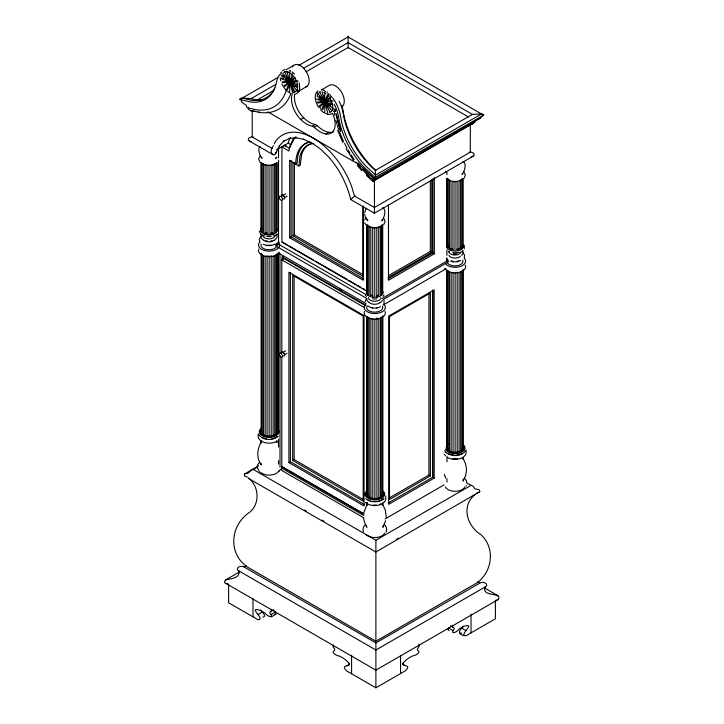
<?xml version="1.0" encoding="UTF-8"?>
<svg xmlns="http://www.w3.org/2000/svg" width="724" height="724" viewBox="0 0 724 724"><rect width="100%" height="100%" fill="white"/><g stroke="black" fill="none" stroke-linecap="round" stroke-linejoin="round"><path stroke-width="1.09" d="M276.885 440.717L276.921 441.921M282.269 76.898L282.324 75.269M324.986 101.505L324.949 102.193L333.628 108.98M386.272 517.506L385.349 510.185L382.598 504.329L382.869 505.533L382.607 503.741M275.935 152.158L274.839 154.746L272.993 154.665L249.318 140.999C245.997 138.8 250.947 136.076 253.273 137.044M382.028 219.734C380.163 224.594 388.716 211.073 382.661 207.58M382.616 503.135L382.67 502.537M362.941 206.385L362.941 276.26L292.939 235.852L292.939 162.592L298.831 165.995L300.053 155.977A40.825 23.575 60 0 1 313.501 143.497M261.056 464.699L260.812 463.622M366.588 526.565L366.498 525.868L366.824 527.289L364.371 521.95L363.448 517.506M327.438 94.835L324.859 102.111L332.741 105.125M348.697 664.505L349.366 663.365M371.729 178.584L373.394 180.104L373.014 181.407L366.416 175.48M383.177 526.04L382.896 527.289L383.222 525.868M463.432 479.795L463.188 480.872M364.706 212.702L365.937 208.856M261.156 234.911L261.156 237.934L263.382 240.232M277.066 236.721L276.785 237.934L274.559 240.232M258.26 433.857C256.187 443.26 270.921 445.151 276.83 441.215M277.066 253.355L277.066 431.54C275.464 438.183 260.794 437.803 261.464 430.346M257.391 466.374L257.798 464.618L259.599 462.165M365.068 301.7L366.353 298.922M384.01 303.836L384.01 300.261M382.797 315.773L382.797 493.949C381.195 500.601 366.525 500.221 367.186 492.763M363.656 513.216L367.249 503.759L366.842 505.533L367.05 502.537L367.213 503.117M464.301 248.757L464.301 245.436M464.256 257.59L464.582 255.463L463.107 252.423M463.052 269.527L463.052 447.713C461.441 454.355 446.78 453.975 447.441 446.527M463.152 481.044L463.469 479.623M364.697 219.834L366.018 217.806M385.684 520.601L383.123 526.565M286.686 89.423L289.338 82.4M331.827 101.686L325.284 102.265L325.266 101.514M289.763 81.36L292.351 74.572M297.03 90.328C299.437 84.038 294.804 75.468 288.668 72.165M298.94 91.134L299.7 88.654L299.247 82.853M317.365 95.695L317.872 93.885M334.036 111.387L334.76 109.089M485.107 586.965L375.892 650.016L238.893 570.928C236.078 570.059 237.472 566.63 239.97 566.584A6.073 4.959 0 0 1 243.318 566.602L375.892 642.912L480.682 582.639A6.073 4.959 0 0 1 484.03 582.621C486.528 582.666 487.922 586.096 485.107 586.965C481.17 597.436 502.818 591.888 498.347 599.436L375.892 670.143L225.001 582.883L224.449 581.662L225.653 579.915L239.363 571.996M287.528 89.559L289.79 83.694M291.672 78.798L292.424 76.844M321.782 109.505L324.044 103.641M322.614 109.822L325.248 102.971M326.759 99.052L328.271 95.143M289.826 81.332L296.605 80.563M475.614 120.437L474.799 122.22L373.484 180.701L374.199 178.719L374.552 179.271L480.446 118.13L482.41 115.469M293.654 138.049L289.51 148.339L284.116 145.225M469.261 152.23C471.596 151.271 476.537 153.995 473.215 156.185L374.426 213.227L350.76 199.562L355.004 195.77M272.993 154.665C269.527 152.393 271.627 148.23 273.428 145.696M274.287 143.859L275.147 142.022A61.812 35.684 60 0 1 313.329 138.148A61.812 35.684 60 0 1 351.511 186.104L354.525 196.023L374.426 207.517L470.319 152.158L470.319 124.664M275.681 153.741L279.527 145.524L279.211 146.031L284.061 140.89L283.582 141.28L289.763 138.284M465.523 450.645C461.559 456.953 451.369 456.898 445.984 452.464M286.369 89.921A69.667 40.218 60 0 1 255.092 109.568L248.432 107.957L248.251 108.582A1.43 1.312 2.8 0 0 248.377 109.179L250.16 110.473L252.812 111.034M452.663 625.283C450.898 627.509 455.487 627.147 453.867 629.437C449.604 634.984 457.007 632.351 458.835 629.283A29.367 16.951 -60 0 1 463.785 626.423C477.342 622.034 457.541 635.98 466.156 635.681L495.406 618.803L495.406 600.232M280.469 469.315L279.048 471.424M385.919 532.24C387.34 529.724 386.553 526.42 384.39 524.574M466.175 486.003L466.446 485.487M260.206 146.438C255.762 149.732 263.717 162.429 261.726 157.108M325.284 102.265L325.366 101.613M449.278 627.301L447.966 629.735L449.133 630.541M319.402 105.957L319.384 106.709M330.515 97.088L331.139 97.034M463.541 626.052C459.957 629.364 456.274 634.161 464.392 635.69M277.002 234.232L276.016 235.572M383.693 224.721L385.159 221.39L383.485 217.806M463.948 178.484L465.414 175.154L463.731 171.561M383.077 296.342L384.046 294.994M382.516 300.351L380.29 302.65M462.147 251.563L462.98 250.404M373.512 180.692L366.235 174.086M260.821 236.25L259.337 239.291L259.663 241.418M461.794 255.463L463.043 252.902L462.772 251.083M276.93 157.09L275.627 158.592L276.297 157.316M324.786 91.595L325.655 91.577M297.13 90.147L294.623 92.183M298.84 91.315L297.356 93.125L295.528 94.03M225.653 583.399L228.594 584.196L228.594 602.766L257.853 619.654C266.477 619.952 246.676 606.006 260.233 610.395A29.367 16.951 60 0 1 265.183 613.255C267.011 616.323 274.405 618.957 270.152 613.409C268.532 611.119 273.12 611.472 271.355 609.255M271.373 616.911L275.989 614.106L274.532 610.875M260.296 155.388L258.613 158.972L260.079 162.312M325.157 101.45L325.194 102.175M278.387 436.156C273.066 440.762 262.712 440.807 258.712 434.472M475.261 494.392C460.862 505.759 466.835 525.986 480.935 534.665C495.596 547.869 492.383 571.96 476.772 582.983L375.892 641.22L247.228 566.937C227.282 552.846 230.485 524.475 250.242 511.823C260.45 502.592 258.803 485.668 247.988 477.641M365.33 524.574C363.321 526.312 362.498 529.253 363.52 531.733M319.664 91.975L324.814 102.048L325.257 101.849M288.27 82.509L284.315 85.704M289.817 81.278L294.749 77.332M284.695 86.473L289.555 82.59M291.175 81.296L295.302 78.002M319.239 106.057L324.171 102.12M329.836 97.586L324.904 101.532L325.076 102.147M324.642 102.844L319.691 106.763M330.388 98.256L325.447 102.202L324.823 102.003L322.044 91.695M297.917 81.296L297.89 80.482M327.863 93.776L328.624 93.903L328.316 94.355M275.717 235.228L277.238 234.087M275.844 437.595L277.355 436.463M258.54 465.813L244.386 474.075L244.386 475.976L247.228 476.926M381.575 500.012L383.087 498.881M383.982 498.709C378.969 502.854 370.742 502.854 365.729 498.709M249.074 478.772L375.892 551.996L479.949 491.56L479.098 489.723L474.872 488.781L472.944 486.03L466.871 483.225M317.736 90.826C313.139 95.206 315.709 102.645 318.578 107.27M318.994 92.464L320.37 91.83M326.967 92.4L327.691 92.038M380.969 503.732L379.331 504.447M373.014 181.407L473.089 123.234A1.448 1.186 0 0 0 473.125 122.691M286.052 69.803L293.618 65.431M241.87 98.31L239.916 99.441L240.25 98.5L241.961 98.021L250.423 100.048A57.884 33.422 60 0 0 270.821 93.993M277.211 77.884L242.25 98.066L251.065 98.645L255.219 99.659A60.173 34.743 60 0 0 261.717 100.111M298.578 65.549L348.108 36.951L483.578 115.188L483.668 114.682L482.121 113.921L472.401 114.383L375.358 170.402L375.385 177.652L365.928 169.027A58.915 34.019 60 0 1 339.484 121.867L338.153 114.79A26.308 15.186 60 0 0 334.189 104.193M251.065 98.645L275.328 84.645M303.474 68.391L348.108 42.626L472.401 114.383M257.101 100.048L273.735 90.446M306.026 71.803L348.108 47.503L468.365 116.935M297.736 91.713L307.184 86.256M321.139 90.057L328.705 85.694A12.462 7.195 60 0 1 341.113 91.514A12.462 7.195 60 0 1 342.271 106.509M292.297 94.002A19.81 11.439 60 0 0 300.695 119.433L303.618 117.74A24.073 13.901 60 0 0 315.311 124.492L317.175 125.569A24.073 13.901 60 0 0 328.868 132.32A19.81 11.439 60 0 0 333.683 131.659M333.773 111.424L335.655 110.329M300.695 119.433A24.073 13.901 60 0 0 312.388 126.184L315.311 124.492M312.388 126.184L314.252 127.252L317.175 125.569M276.505 149.868L288.107 143.162A58.897 34.001 60 0 1 290.541 137.442M281.944 196.24L281.944 146.927L284.867 145.234L286.632 146.257M314.252 127.252A24.073 13.901 60 0 0 325.945 134.003L328.868 132.32M363.294 206.168L363.294 280.26L289.663 237.743L289.663 160.294L295.772 163.823L297.238 162.972A43.422 25.069 60 0 1 306.225 143.099M298.831 165.995L300.288 165.153L301.519 155.126A40.825 23.575 60 0 1 308.985 144.501M283.147 195.308L285.709 193.833M284.532 197.715L287.093 196.24M481.505 113.958L375.638 175.081L367.457 167.615A57.884 33.422 60 0 1 341.475 121.288L340.144 114.211A27.34 15.783 60 0 0 332.606 97.713M374.371 179.543L376.326 178.412M463.306 128.193L465.261 127.071M275.12 244.45L279.012 242.205M365.611 294.442L278.532 244.169L275.609 245.861L367.122 298.695M289.663 237.743L291.12 236.902L363.792 278.858M292.939 235.852L294.406 235.01L363.43 274.858M281.808 352.543L281.808 259.862L283.998 258.595L365.575 305.691M388.589 275.554L430.318 251.463L431.785 252.305L431.785 179.615M388.109 277.518L431.785 252.305M387.992 278.849L432.88 252.938L434.337 253.78L434.337 177.452M434.337 253.78L388.48 280.26L388.48 205.046M283.147 352.317L285.709 350.832M284.532 354.724L287.093 353.24M382.182 298.433L448.391 260.206L446.437 259.083M383.15 299.564L448.889 261.608M383.15 305.066L445.984 268.794M244.902 473.686C249.49 474.573 249.635 469.822 253.237 469.433L257.147 467.179M288.921 462.591L364.036 505.958L364.036 315.555L288.921 272.188L288.921 462.591L290.378 461.749L364.525 504.556M292.677 460.428L363.213 501.153L363.213 316.035L292.677 275.31L292.677 460.428L294.134 459.586L363.692 499.741M244.305 566.937L246.269 565.806M389.014 498.121L428.925 475.08L430.391 475.921L430.391 292.967L389.503 316.569L389.503 499.533L430.391 475.921M388.182 502.945L432.708 477.261L434.174 478.111L434.174 289.862L388.707 316.107L388.707 504.356L434.174 478.111M385.114 518.918L444.056 484.89M253.237 469.433L375.892 540.249L470.763 485.469M257.853 614.586L262.242 612.061M270.912 611.246L273.545 609.726M396.453 539.335L398.417 538.204M270.912 614.622L275.301 612.088M346.742 665.908L349.375 664.388M333.447 644.903C331.456 646.55 335.864 648.55 334.452 650.532C330.271 652.451 337.022 655.989 339.411 656.107A29.367 16.951 60 0 1 344.362 658.967C358.235 669.41 337.746 662.261 346.742 670.976L375.892 687.8L405.395 670.768C414.39 662.062 393.901 669.211 407.775 658.759A29.367 16.951 -60 0 1 412.725 655.899C415.332 655.745 421.911 652.143 417.54 650.116C416.617 648.143 420.608 646.297 418.689 644.695M474.799 122.22L473.894 122.528M472.32 124.076L469.885 124.971M282.65 70.563L284.686 69.595M283.736 72.337L285.274 71.576L288.822 72.228M332.443 113.387L330.416 114.374L328.017 114.464M461.831 453.767L455.115 455.36L448.328 453.74M480.103 118.329L478.41 118.926M225.653 579.915C230.504 578.684 240.612 578.349 238.893 570.928M498.347 599.436L496.492 600.115M473.215 156.185L471.378 156.8M275.916 437.558L271.618 438.997M479.098 492.411L476.772 492.963M329.909 112.356C335.149 110.681 332.452 100.012 327.999 95.704M292.849 73.459L293.383 73.495M332.696 100.754L333.176 100.962M325.411 101.93L324.768 101.84L324.768 92.681M275.753 614.386L274.306 614.359M351.33 199.444L350.76 199.562M482.609 115.378L483.578 115.188L375.267 177.317L374.552 179.271L365.91 171.416L358.108 162.828M289.917 71.178L290.559 71.323M457.369 252.875L459.613 252.341M378.118 501.225L379.657 500.863M461.776 633.147L460.012 633.156M289.193 138.501L296.442 137.768M288.976 81.242L282.423 81.83L282.369 82.672M282.559 82.69L288.007 82.201M291.283 81.912L296.74 81.423M317.51 102.084L324.062 101.505L317.13 96.093M326.243 101.306L331.701 100.817M317.646 102.953L324.189 102.365M457.297 261.807L452.609 261.807M377.05 308.053L372.353 308.053M457.423 458.717L452.799 458.717M377.34 501.415L372.371 501.415M376.399 505.017L373.312 505.017M248.432 107.957L246.83 107.55L246.603 106.446A2.326 2.127 2.8 0 0 246.459 105.514L241.671 102.021A2.38 2.181 2.8 0 1 241.481 101.107L241.526 100.618A1.014 0.923 2.8 0 0 241.391 100.156L239.916 99.441L249.373 101.731A58.915 34.019 60 0 0 275.817 85.115L277.147 79.568A26.308 15.186 60 0 1 281.111 73.549M262.921 617.264C267.319 616.423 261.789 611.572 260.477 610.024M262.224 112.826L250.975 110.745M290.197 70.4L290.034 70.382A1.231 0.914 -81.5 0 0 289.555 70.581M295.863 137.786L303.899 139.361L303.401 139.198L311.881 143.044L320.361 148.981L328.307 156.583C339.113 168.801 346.841 183.579 350.715 199.426M251.156 141.605L249.318 140.999M266.649 438.997L262.414 437.595M253.789 111.053L255.635 111.496M292.749 93.061L289.971 82.744M322.171 89.785L324.578 90.536M327.818 114.41L323.004 112.148L320.605 109.921M281.636 77.93L283.564 78.654M285.491 79.369L287.428 80.093M293.211 82.255L295.148 82.979M281.247 78.735L288.966 81.622M297.654 84.862L289.962 81.921M318.651 98.907L320.587 99.631M330.234 103.233L332.162 103.957M316.343 98.989L324.053 101.876M447.622 457.496C453.523 461.306 468.066 459.333 465.984 450.029M368.145 500.012L370.064 500.863M262.378 235.309L260.703 234.087M267.735 111.831L356 162.791M288.107 143.162L290.668 144.646M281.944 146.927L289.003 150.999L289.301 148.583A54.427 31.422 60 0 1 295.944 136.863M272.133 148.456L252.214 136.963L252.214 110.564M282.315 241.988L287.166 244.793M289.111 245.907L295.908 249.834M297.845 250.957L313.383 259.925M315.32 261.047L347.357 279.536M349.294 280.659L356.09 284.586M358.036 285.699L360.95 287.383M362.887 288.505L364.833 289.627M367.095 291.365L281.944 242.205L281.944 200.729M366.154 303.646L278.532 253.056L278.532 431.341M339.42 289.138L341.375 290.261M366.063 305.356L282.007 256.83L282.007 260.215M281.808 259.862L364.353 307.519M364.109 513.986L282.007 466.591L282.007 468.319M363.385 513.796L281.808 466.699L281.808 357.068M363.729 515.497L281.455 468.003L281.455 470.283L363.665 517.741M477.74 581.852L479.695 582.983M484.691 588.069L498.347 595.952M304.415 509.94L306.379 511.072M322.044 520.122L323.999 521.244M461.776 628.088L466.156 630.622M450.473 625.753L453.097 627.274M448.717 628.115L453.097 630.649M402.761 664.179L405.395 665.7M323.755 92.428L325.927 93.776M290.351 93.405L285.518 89.667L281.853 84.038M402.77 663.157L403.431 664.297M369.113 302.65L366.878 300.351L366.606 299.139M365.43 502.329C371.041 508.158 388.2 506.257 385.593 495.985M319.402 96.726L323.746 100.12M328.958 104.193L330.696 105.541M282.577 75.115L284.315 76.472M292.134 82.572L293.872 83.93M295.609 85.287L297.347 86.645M281.174 75.151L288.994 81.26M289.862 81.939L297.673 88.038M327.845 113.315L325.058 103.007M464.645 478.338L466.446 480.79L466.844 482.546M375.358 170.402L371.204 166.62A60.173 34.743 60 0 1 344.19 118.455L342.859 111.369A25.05 14.462 60 0 0 339.085 101.279M374.254 178.719L362.543 167.534M369.231 176.303L366.733 174.022A69.667 40.218 60 0 1 362.362 169.497M292.071 71.848L294.397 74.02M372.914 181.407L372.697 180.692M357.71 164.719L361.855 169.561M357.566 165.733L361.891 170.792M317.221 92.609L331.8 110.745M293.265 84.762L294.65 86.491M282.822 73.215L297.401 91.351M329.483 94.274L331.547 96.962M366.435 296.505L365.358 294.994M462.908 161.343C468.971 164.828 460.419 178.339 462.283 173.488M365.81 224.721L364.697 222.947M445.857 452.328L444.699 450.645M445.486 455.885L444.237 454.048M260.595 233.924L259.292 231.137M260.948 234.232L261.771 235.391M259.21 471.424L257.391 467.559M353.466 160.348L346.099 148.764M445.776 171.244L446.183 171.986M463.125 479.17L463.378 480.329L465.595 475.713L466.591 469.831L465.595 463.939L462.717 457.514L463.125 459.288L462.862 457.496M325.329 103.052L329.963 112.111M284.577 71.721L294.876 91.848M445.685 478.265L444.292 474.356M342.904 142.682L337.637 130.211M260.902 464.202C255.88 457.215 257.563 448.283 261.518 441.341L261.12 443.115L261.373 440.717M373.439 180.629L373.394 180.104M338.642 130.718L340.977 136.718M340.678 130.944L337.402 119.668M340.552 131.533L336.017 113.406M335.149 109.297L335.664 110.926M335.04 109.912L335.583 111.668M323.999 95.523L325.366 100.663M292.197 87.604L293.573 92.744M286.957 71.441L289.7 81.722M276.867 441.912L276.74 441.341L277.011 442.518M367.457 219.526C369.231 223.354 364.887 217.653 364.706 214.385M276.785 234.911L277.066 236.114M260.767 463.451L261.093 464.871M336.398 114.292L337.429 119.795M334.379 112.546L334.913 115.406M280.17 77.785L280.713 80.844M471.016 614.314L471.016 632.876M462.953 178.728L462.953 245.536M462.781 270.713L462.781 448.898M462.681 178.656L462.681 247.834M461.984 270.695L461.984 450.002M461.885 178.801L461.885 248.938M460.627 179.742L460.627 248.775M460.726 271.645L460.726 450.952M458.98 180.475L458.98 249.508M459.079 272.369L459.079 451.676M457.17 272.83L457.17 452.138M457.061 180.937L457.061 249.961M455.007 181.09L455.007 250.124M455.115 272.984L455.115 452.292M453.052 272.83L453.052 452.138M452.952 180.937L452.952 249.961M451.143 272.369L451.143 451.676M451.043 180.475L451.043 249.508M449.495 271.645L449.495 450.952M449.396 179.742L449.396 248.775M448.237 270.695L448.237 450.002M448.138 178.801L448.138 247.825M447.341 178.656L447.341 247.834M447.441 270.595L447.441 448.898M447.17 270.658L447.17 447.713M447.07 178.728L447.07 245.536M446.934 172.457L446.934 174.701M446.934 178.068L446.934 247.599M446.934 249.843L446.934 255.445M446.934 257.69L446.934 261.056M446.961 269.962L446.961 448.237M446.961 456.129L446.961 461.776M446.961 478.7L446.961 482.084M432.88 178.855L432.88 252.938M430.318 181.009L430.318 251.463M428.925 293.247L428.925 475.08M400.544 656.089L400.544 673.564M382.697 224.974L382.697 292.894M382.525 316.958L382.525 495.135M382.426 225.046L382.426 294.08M381.738 316.931L381.738 496.248M381.629 225.037L381.629 295.184M380.372 225.988L380.372 295.021M380.471 317.881L380.471 497.198M378.724 226.721L378.724 295.745M378.824 318.614L378.824 497.922M376.914 317.945L376.914 498.384M376.815 227.173L376.815 297.32M375.892 540.249L375.892 641.22M375.892 642.912L375.892 687.8M374.86 319.23L374.86 498.537M374.761 227.327L374.761 296.36M374.426 180.023L374.426 213.227M372.706 227.173L372.706 297.32M372.806 319.067L372.806 498.384M370.887 318.614L370.887 497.922M370.788 226.721L370.788 295.745M369.24 317.881L369.24 497.198M369.14 225.988L369.14 295.021M367.982 316.931L367.982 496.248M367.882 225.037L367.882 295.184M367.086 224.902L367.086 294.08M367.186 316.841L367.186 495.135M366.815 224.974L366.815 291.781M366.923 316.895L366.923 493.949M351.593 655.202L351.593 673.773M348.108 36.2L348.108 48.001M324.768 102.862L324.768 112.021M294.406 162.882L294.406 235.01M294.134 275.591L294.134 459.586M291.12 160.565L291.12 236.902M290.378 272.468L290.378 461.749M289.681 72.418L289.681 81.586M289.681 82.599L289.681 91.767M282.731 256.405L282.731 259.789M279.998 253.907L279.998 353.194M279.998 355.457L279.998 467.161M278.532 147.732L278.532 157.823M278.532 160.067L278.532 244.169M278.532 439.233L278.532 447.133M278.532 460.672L278.532 464.057M276.966 162.556L276.966 230.476M276.803 254.54L276.803 432.726M276.695 162.629L276.695 231.662M276.007 254.522L276.007 433.83M275.907 163.733L275.907 232.766M274.64 163.57L274.64 232.603M274.74 255.463L274.74 434.78M273.002 164.303L273.002 234.449M273.102 256.196L273.102 435.504M271.183 255.527L271.183 435.966M271.084 164.755L271.084 234.902M269.129 255.681L269.129 436.12M269.029 164.918L269.029 235.056M267.075 255.527L267.075 435.966M266.975 164.755L266.975 234.902M265.156 256.196L265.156 435.504M265.056 164.303L265.056 234.449M263.518 255.463L263.518 434.78M263.418 163.57L263.418 232.603M262.251 254.522L262.251 433.83M262.151 163.733L262.151 232.766M261.364 162.484L261.364 231.662M261.464 253.291L261.464 432.726M261.192 253.355L261.192 431.54M261.093 162.556L261.093 229.363M253.002 598.286L253.002 616.848M295.772 163.823A43.422 25.069 60 0 1 309.99 142.121M309.89 144.022A40.825 23.575 60 0 1 311.827 143.262M307.193 142.592A43.422 25.069 60 0 1 309.248 141.786M292.197 142.755A55.983 32.327 60 0 1 295.121 137.207M332.615 113.397A19.81 11.439 60 0 1 325.945 134.003M375.937 170.502A64.925 37.485 60 0 1 342.968 110.437A20.308 11.72 60 0 0 341.746 105.55M360.253 167.099A69.667 40.218 60 0 1 356.181 162.049M354.226 159.416A69.667 40.218 60 0 1 351.131 154.864M349.945 152.999A69.667 40.218 60 0 1 348.226 150.158M347.122 148.239A69.667 40.218 60 0 1 344.534 143.361M343.565 141.379A69.667 40.218 60 0 1 341.737 137.388M341.312 136.383A69.667 40.218 60 0 1 340.081 133.361M338.597 129.325A69.667 40.218 60 0 1 337.293 125.279M336.995 124.275A69.667 40.218 60 0 1 335.918 120.256M291.012 93.152A74.002 42.725 60 0 1 263.029 112.718M260.269 112.464A74.002 42.725 60 0 1 258.396 112.166M274.758 88.066A57.884 33.422 60 0 1 272.233 92.283M280.776 72.843A27.34 15.783 60 0 1 281.853 71.929M303.618 117.74A19.81 11.439 60 0 1 294.713 94.138M281.437 195.634A2.263 1.303 60 0 1 283.265 195.344A2.263 1.303 60 0 1 284.586 198.086A2.263 1.303 60 0 1 282.984 198.856M282.731 195.761A1.394 0.805 60 0 1 282.984 195.869M283.482 196.313A1.394 0.805 60 0 1 283.681 196.602M281.383 353.086A2.263 1.303 60 0 1 282.984 352.163A2.263 1.303 60 0 1 284.586 354.932A2.263 1.303 60 0 1 282.984 355.855M282.731 352.769A1.394 0.805 60 0 1 282.984 352.878M283.482 353.312A1.394 0.805 60 0 1 283.681 353.611M320.732 108.437A12.462 7.195 60 0 1 319.474 106.69M324.307 101.731A1.122 0.652 60 0 1 324.633 101.089M324.814 101.089A1.122 0.652 60 0 1 325.791 102.084A1.122 0.652 60 0 1 325.556 103.116M292.387 66.979A12.462 7.195 60 0 1 306.026 71.26A12.462 7.195 60 0 1 305.501 87.088M289.546 80.835A1.122 0.652 60 0 1 290.749 81.957M290.786 82.455A1.122 0.652 60 0 1 290.46 82.862M464.211 258.133A10.579 6.109 0 0 1 460.337 266.477A10.579 6.109 0 0 1 445.894 264.242M465.27 265.174A10.579 6.109 0 0 1 457.794 272.649A10.579 6.109 0 0 1 444.835 268.332M461.197 251.418A6.245 3.602 0 0 1 454.953 255.029A6.245 3.602 0 0 1 448.708 251.418M460.355 256.269A6.245 3.602 0 0 1 454.138 258.043A6.245 3.602 0 0 1 448.925 255.4M463.043 245.02A8.38 4.842 0 0 1 456.048 251.065A8.38 4.842 0 0 1 446.572 246.269M458.717 260.902A7.53 4.344 0 0 1 456.898 261.337M453.007 261.337A7.53 4.344 0 0 1 451.188 260.902M460.636 260.423A8.036 4.634 0 0 1 457.034 261.617M452.871 261.617A8.036 4.634 0 0 1 450.934 261.156M462.708 260.088A8.036 4.634 0 0 1 456.002 265.889A8.036 4.634 0 0 1 446.916 261.292M462.183 246.296A7.484 4.317 0 0 1 456.889 249.355M453.016 249.355A7.484 4.317 0 0 1 447.722 244.06M457.125 252.595A8.38 4.842 0 0 1 452.781 252.595M456.572 253.807A6.245 3.602 0 0 1 453.333 253.807M449.55 252.124A6.245 3.602 0 0 1 448.925 251.255M463.641 445.052A9.846 5.683 0 0 1 458.88 453.152A9.846 5.683 0 0 1 445.604 449.369M446.581 445.052A9.846 5.683 0 0 1 448.147 443.875M464.908 486.953A10.145 5.855 0 0 1 455.115 491.297A10.145 5.855 0 0 1 445.314 486.953M462.917 445.106A9.014 5.204 0 0 1 457.441 452.735A9.014 5.204 0 0 1 446.093 447.713M446.4 446.364A9.014 5.204 0 0 1 447.305 445.106M462.736 179.081A8.923 5.149 0 0 1 459.469 180.964M457.315 181.48A8.923 5.149 0 0 1 452.69 181.48M450.545 180.964A8.923 5.149 0 0 1 447.278 179.081M383.964 304.379A10.579 6.109 0 0 1 374.797 313.537A10.579 6.109 0 0 1 365.638 304.379M385.014 311.411A10.579 6.109 0 0 1 374.797 319.103A10.579 6.109 0 0 1 364.579 311.411M380.942 297.664A6.245 3.602 0 0 1 374.697 301.265A6.245 3.602 0 0 1 368.462 297.664M380.109 302.514A6.245 3.602 0 0 1 369.294 302.514M382.797 291.265A8.38 4.842 0 0 1 374.697 297.356A8.38 4.842 0 0 1 366.606 291.265M380.381 306.659A8.036 4.634 0 0 1 376.779 307.863M372.625 307.863A8.036 4.634 0 0 1 367.747 305.7M382.462 306.333A8.036 4.634 0 0 1 374.697 312.171A8.036 4.634 0 0 1 366.941 306.333M382.182 291.419A7.484 4.317 0 0 1 381.928 292.541M378.444 295.166A7.484 4.317 0 0 1 376.634 295.591M372.76 295.591A7.484 4.317 0 0 1 370.959 295.166M367.466 292.541A7.484 4.317 0 0 1 367.466 290.297M376.869 298.831A8.38 4.842 0 0 1 372.534 298.831M383.385 491.297A9.846 5.683 0 0 1 374.86 499.822A9.846 5.683 0 0 1 366.335 491.297M384.652 533.199A10.145 5.855 0 0 1 376.181 537.489A10.145 5.855 0 0 1 366.072 534.611M382.661 491.352A9.014 5.204 0 0 1 374.86 499.153A9.014 5.204 0 0 1 367.05 491.352M382.48 225.327A8.923 5.149 0 0 1 367.023 225.327M279.654 245.011A10.579 6.109 0 0 1 266.332 250.911A10.579 6.109 0 0 1 259.907 241.961M278.233 241.961A10.579 6.109 0 0 1 279.292 243.436M279.292 252.16A10.579 6.109 0 0 1 266.332 256.477A10.579 6.109 0 0 1 258.848 249.002M275.002 236.178A6.245 3.602 0 0 1 268.975 238.848A6.245 3.602 0 0 1 262.939 236.178M272.097 240.712A6.245 3.602 0 0 1 270.586 241.074M267.355 241.074A6.245 3.602 0 0 1 265.853 240.712M274.378 240.097A6.245 3.602 0 0 1 263.563 240.097M277.066 228.847A8.38 4.842 0 0 1 268.975 234.938A8.38 4.842 0 0 1 260.875 228.847M274.894 235.164A8.38 4.842 0 0 1 273.165 235.934M271.138 236.413A8.38 4.842 0 0 1 266.803 236.413M264.785 235.934A8.38 4.842 0 0 1 263.047 235.164M274.649 244.25A8.036 4.634 0 0 1 263.292 244.25M276.731 243.916A8.036 4.634 0 0 1 268.975 249.753A8.036 4.634 0 0 1 261.21 243.916M272.713 232.748A7.484 4.317 0 0 1 270.912 233.173M267.038 233.173A7.484 4.317 0 0 1 265.228 232.748M261.744 230.123A7.484 4.317 0 0 1 261.744 227.888M276.459 229.001A7.484 4.317 0 0 1 276.197 230.123M270.921 245.164A7.53 4.344 0 0 1 267.02 245.164M277.654 428.88A9.846 5.683 0 0 1 269.129 437.405A9.846 5.683 0 0 1 260.604 428.88M278.93 470.781A10.145 5.855 0 0 1 270.45 475.071A10.145 5.855 0 0 1 260.35 472.193M276.939 428.934A9.014 5.204 0 0 1 269.129 436.744A9.014 5.204 0 0 1 261.319 428.934M276.749 162.909A8.923 5.149 0 0 1 261.292 162.909M432.708 477.261L432.708 290.143L432.681 477.252M279.256 197.317A2.263 1.303 60 0 0 281.654 200.304A2.263 1.303 60 0 0 281.654 197.1A2.263 1.303 60 0 0 279.256 197.317M279.256 354.317A2.263 1.303 60 0 0 281.654 357.303A2.263 1.303 60 0 0 281.654 354.099A2.263 1.303 60 0 0 279.256 354.317M323.429 102.238A1.122 0.652 60 0 0 324.678 103.623A1.122 0.652 60 0 0 324.551 101.966A1.122 0.652 60 0 0 323.429 102.238M288.342 81.984A1.122 0.652 60 0 0 289.591 83.369A1.122 0.652 60 0 0 289.455 81.712A1.122 0.652 60 0 0 288.342 81.984"/></g></svg>
